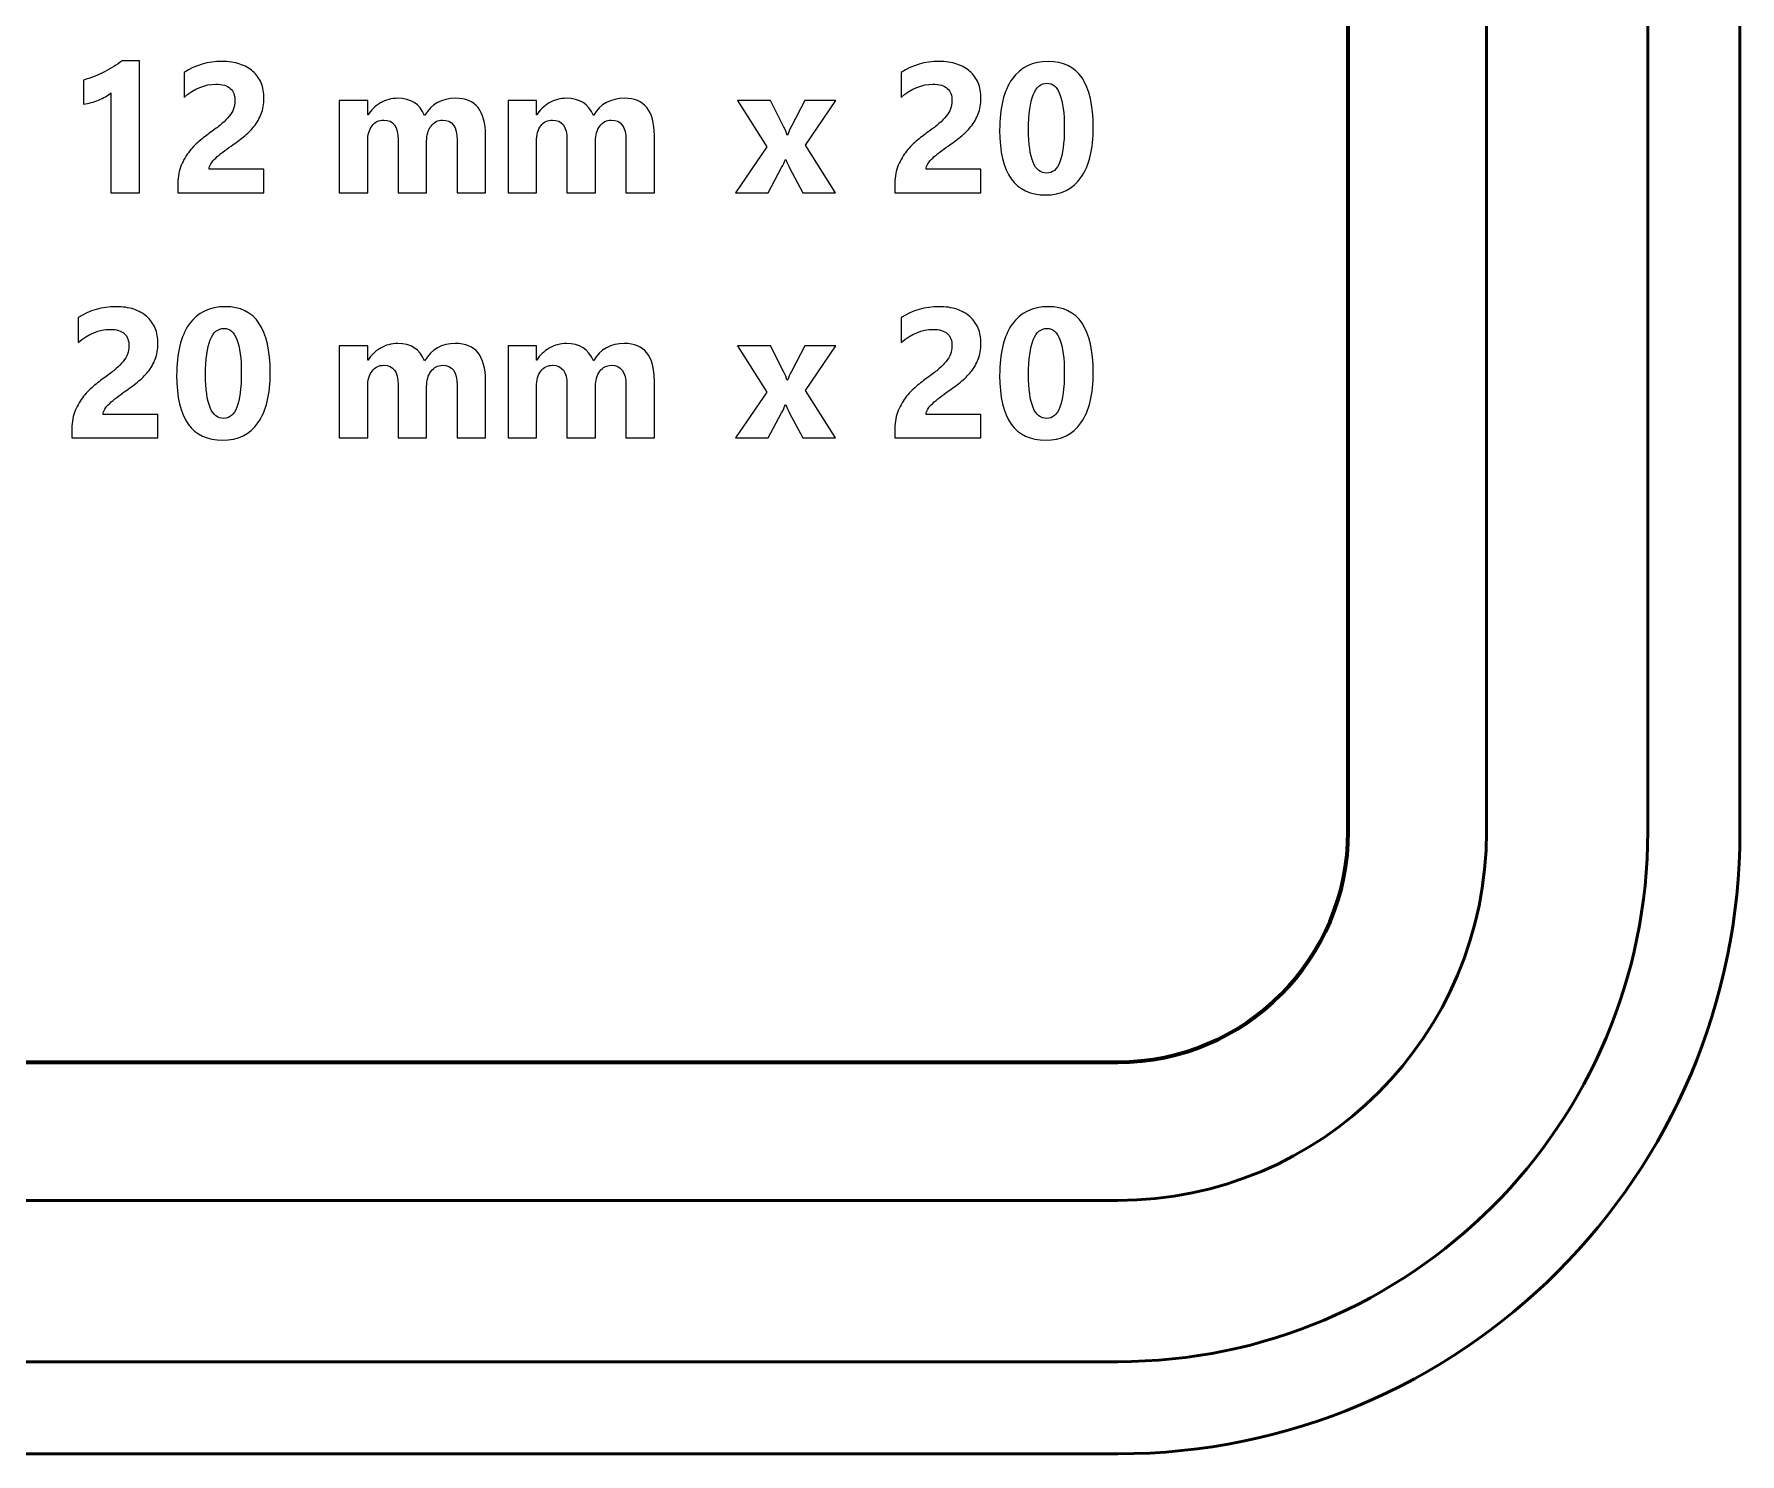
# Model space of a CAD drawing. Header units: centimetres. Extents: x -201 to 63, y -83 to 73.
# Drawn here: x -72.003 to -68.3, y -53.65 to -50.57 of the extents above; entities that cross this region are included whole.
import ezdxf

# ---------------------------------------------------------------- set-up
doc = ezdxf.new("R2010")
doc.units = ezdxf.units.CM
doc.header["$MEASUREMENT"] = 0
doc.layers.add('Layer 1', color=7, linetype='Continuous')

msp = doc.modelspace()

# ---------------------------------------------------------------- linework, layer by layer
at = {"layer": 'Layer 1', "color": 4, "lineweight": 53}
for points in [[(-81.7, -52.3), (-81.7, -52.3), (-81.7, -37.7), (-81.7, -37.7), (-81.7, -37.7), (-81.7, -36.95441), (-81.09559, -36.35), (-80.35, -36.35), (-80.35, -36.35), (-80.35, -36.35), (-69.65, -36.35), (-69.65, -36.35), (-69.65, -36.35), (-68.90441, -36.35), (-68.3, -36.95441), (-68.3, -37.7), (-68.3, -37.7), (-68.3, -37.7), (-68.3, -52.3), (-68.3, -52.3), (-68.3, -52.3), (-68.3, -53.04559), (-68.90441, -53.65), (-69.65, -53.65), (-69.65, -53.65), (-69.65, -53.65), (-80.35, -53.65), (-80.35, -53.65), (-80.35, -53.65), (-81.09559, -53.65), (-81.7, -53.04559), (-81.7, -52.3)], [(-81.5, -52.3), (-81.5, -52.3), (-81.5, -37.7), (-81.5, -37.7), (-81.5, -37.7), (-81.5, -37.06487), (-80.98513, -36.55), (-80.35, -36.55), (-80.35, -36.55), (-80.35, -36.55), (-69.65, -36.55), (-69.65, -36.55), (-69.65, -36.55), (-69.01487, -36.55), (-68.5, -37.06487), (-68.5, -37.7), (-68.5, -37.7), (-68.5, -37.7), (-68.5, -52.3), (-68.5, -52.3), (-68.5, -52.3), (-68.5, -52.93513), (-69.01487, -53.45), (-69.65, -53.45), (-69.65, -53.45), (-69.65, -53.45), (-80.35, -53.45), (-80.35, -53.45), (-80.35, -53.45), (-80.98513, -53.45), (-81.5, -52.93513), (-81.5, -52.3)]]:
    msp.add_open_spline(points, degree=3, knots=[0, 0, 0, 0, 0.1111111, 0.1111111, 0.1111111, 0.1111111, 0.2222222, 0.2222222, 0.2222222, 0.2222222, 0.3333333, 0.3333333, 0.3333333, 0.3333333, 0.4444444, 0.4444444, 0.4444444, 0.4444444, 0.5555556, 0.5555556, 0.5555556, 0.5555556, 0.6666667, 0.6666667, 0.6666667, 0.6666667, 0.7777778, 0.7777778, 0.7777778, 0.7777778, 1, 1, 1, 1], dxfattribs=at)
at = {"layer": 'Layer 1', "color": 253, "lineweight": 53}
msp.add_open_spline([(-81.15, -52.3), (-81.15, -52.3), (-81.15, -37.7), (-81.15, -37.7), (-81.15, -37.7), (-81.15, -37.25817), (-80.79183, -36.9), (-80.35, -36.9), (-80.35, -36.9), (-80.35, -36.9), (-69.65, -36.9), (-69.65, -36.9), (-69.65, -36.9), (-69.20817, -36.9), (-68.85, -37.25817), (-68.85, -37.7), (-68.85, -37.7), (-68.85, -37.7), (-68.85, -52.3), (-68.85, -52.3), (-68.85, -52.3), (-68.85, -52.74183), (-69.20817, -53.1), (-69.65, -53.1), (-69.65, -53.1), (-69.65, -53.1), (-80.35, -53.1), (-80.35, -53.1), (-80.35, -53.1), (-80.79183, -53.1), (-81.15, -52.74183), (-81.15, -52.3)], degree=3, knots=[0, 0, 0, 0, 0.1111111, 0.1111111, 0.1111111, 0.1111111, 0.2222222, 0.2222222, 0.2222222, 0.2222222, 0.3333333, 0.3333333, 0.3333333, 0.3333333, 0.4444444, 0.4444444, 0.4444444, 0.4444444, 0.5555556, 0.5555556, 0.5555556, 0.5555556, 0.6666667, 0.6666667, 0.6666667, 0.6666667, 0.7777778, 0.7777778, 0.7777778, 0.7777778, 1, 1, 1, 1], dxfattribs=at)
at = {"layer": 'Layer 1', "lineweight": 100}
for points in [[(-80.85, -52.3), (-80.85, -52.3), (-80.85, -37.7), (-80.85, -37.7), (-80.85, -37.7), (-80.85, -37.42386), (-80.62614, -37.2), (-80.35, -37.2), (-80.35, -37.2), (-80.35, -37.2), (-69.65, -37.2), (-69.65, -37.2), (-69.65, -37.2), (-69.37386, -37.2), (-69.15, -37.42386), (-69.15, -37.7), (-69.15, -37.7), (-69.15, -37.7), (-69.15, -52.3), (-69.15, -52.3), (-69.15, -52.3), (-69.15, -52.57614), (-69.37386, -52.8), (-69.65, -52.8), (-69.65, -52.8), (-69.65, -52.8), (-80.35, -52.8), (-80.35, -52.8), (-80.35, -52.8), (-80.62614, -52.8), (-80.85, -52.57614), (-80.85, -52.3)], [(-74.9, -52.8), (-74.9, -52.8), (-74.9, -49.85), (-74.9, -49.85), (-74.9, -49.85), (-74.9, -49.57386), (-74.67614, -49.35), (-74.4, -49.35), (-74.4, -49.35), (-74.4, -49.35), (-69.15, -49.35), (-69.15, -49.35), (-69.15, -49.35), (-69.15, -49.35), (-69.15, -49.85), (-69.15, -49.85), (-69.15, -49.85), (-69.15, -49.85), (-69.15, -52.3), (-69.15, -52.3), (-69.15, -52.3), (-69.15, -52.57614), (-69.37386, -52.8), (-69.65, -52.8), (-69.65, -52.8), (-69.65, -52.8), (-74.4, -52.8), (-74.4, -52.8), (-74.4, -52.8), (-74.4, -52.8), (-74.9, -52.8), (-74.9, -52.8)]]:
    msp.add_open_spline(points, degree=3, knots=[0, 0, 0, 0, 0.1111111, 0.1111111, 0.1111111, 0.1111111, 0.2222222, 0.2222222, 0.2222222, 0.2222222, 0.3333333, 0.3333333, 0.3333333, 0.3333333, 0.4444444, 0.4444444, 0.4444444, 0.4444444, 0.5555556, 0.5555556, 0.5555556, 0.5555556, 0.6666667, 0.6666667, 0.6666667, 0.6666667, 0.7777778, 0.7777778, 0.7777778, 0.7777778, 1, 1, 1, 1], dxfattribs=at)
at = {"layer": 'Layer 1'}
for points, knots in [([(-71.77414, -50.62741), (-71.77414, -50.62741), (-71.77414, -50.91374), (-71.77414, -50.91374), (-71.77414, -50.91374), (-71.77414, -50.91374), (-71.83567, -50.91374), (-71.83567, -50.91374), (-71.83567, -50.91374), (-71.83567, -50.91374), (-71.83567, -50.69694), (-71.83567, -50.69694), (-71.83567, -50.69694), (-71.83907, -50.69994), (-71.84307, -50.70274), (-71.84774, -50.70541), (-71.84774, -50.70541), (-71.85234, -50.70807), (-71.85727, -50.71054), (-71.86247, -50.71267), (-71.86247, -50.71267), (-71.86767, -50.71481), (-71.87307, -50.71661), (-71.87867, -50.71814), (-71.87867, -50.71814), (-71.88427, -50.71961), (-71.8898, -50.72067), (-71.89527, -50.72134), (-71.89527, -50.72134), (-71.89527, -50.72134), (-71.89527, -50.66941), (-71.89527, -50.66941), (-71.89527, -50.66941), (-71.87927, -50.66474), (-71.86414, -50.65874), (-71.84994, -50.65141), (-71.84994, -50.65141), (-71.83574, -50.64414), (-71.82294, -50.63614), (-71.81147, -50.62741), (-71.81147, -50.62741), (-71.81147, -50.62741), (-71.77414, -50.62741), (-71.77414, -50.62741)], [0, 0, 0, 0, 0.0833333, 0.0833333, 0.0833333, 0.0833333, 0.1666667, 0.1666667, 0.1666667, 0.1666667, 0.25, 0.25, 0.25, 0.25, 0.3333333, 0.3333333, 0.3333333, 0.3333333, 0.4166667, 0.4166667, 0.4166667, 0.4166667, 0.5, 0.5, 0.5, 0.5, 0.5833333, 0.5833333, 0.5833333, 0.5833333, 0.6666667, 0.6666667, 0.6666667, 0.6666667, 0.75, 0.75, 0.75, 0.75, 0.8333333, 0.8333333, 0.8333333, 0.8333333, 1, 1, 1, 1]), ([(-71.6228, -50.86254), (-71.6228, -50.86254), (-71.50407, -50.86254), (-71.50407, -50.86254), (-71.50407, -50.86254), (-71.50407, -50.86254), (-71.50407, -50.91374), (-71.50407, -50.91374), (-71.50407, -50.91374), (-71.50407, -50.91374), (-71.6904, -50.91374), (-71.6904, -50.91374), (-71.6904, -50.91374), (-71.6904, -50.91374), (-71.6904, -50.89267), (-71.6904, -50.89267), (-71.6904, -50.89267), (-71.6904, -50.87834), (-71.688, -50.86547), (-71.68313, -50.85407), (-71.68313, -50.85407), (-71.67833, -50.84267), (-71.67227, -50.83247), (-71.665, -50.82341), (-71.665, -50.82341), (-71.65773, -50.81434), (-71.64973, -50.80634), (-71.64107, -50.79941), (-71.64107, -50.79941), (-71.6324, -50.79241), (-71.6242, -50.78614), (-71.61633, -50.78054), (-71.61633, -50.78054), (-71.60813, -50.77467), (-71.601, -50.76907), (-71.5948, -50.76374), (-71.5948, -50.76374), (-71.5886, -50.75841), (-71.5834, -50.75307), (-71.57913, -50.74781), (-71.57913, -50.74781), (-71.57493, -50.74254), (-71.5718, -50.73721), (-71.56967, -50.73181), (-71.56967, -50.73181), (-71.5676, -50.72641), (-71.56653, -50.72067), (-71.56653, -50.71454), (-71.56653, -50.71454), (-71.56653, -50.70254), (-71.56993, -50.69347), (-71.57673, -50.68734), (-71.57673, -50.68734), (-71.58347, -50.68127), (-71.59387, -50.67821), (-71.6078, -50.67821), (-71.6078, -50.67821), (-71.63187, -50.67821), (-71.65493, -50.68774), (-71.67693, -50.70687), (-71.67693, -50.70687), (-71.67693, -50.70687), (-71.67693, -50.65261), (-71.67693, -50.65261), (-71.67693, -50.65261), (-71.65253, -50.63687), (-71.62507, -50.62894), (-71.59447, -50.62894), (-71.59447, -50.62894), (-71.58027, -50.62894), (-71.5676, -50.63081), (-71.55633, -50.63454), (-71.55633, -50.63454), (-71.54507, -50.63827), (-71.53553, -50.64354), (-71.52767, -50.65047), (-71.52767, -50.65047), (-71.51987, -50.65734), (-71.51393, -50.66574), (-71.5098, -50.67554), (-71.5098, -50.67554), (-71.50573, -50.68541), (-71.50367, -50.69634), (-71.50367, -50.70847), (-71.50367, -50.70847), (-71.50367, -50.72134), (-71.50567, -50.73281), (-71.5096, -50.74281), (-71.5096, -50.74281), (-71.5136, -50.75287), (-71.51887, -50.76201), (-71.52547, -50.77021), (-71.52547, -50.77021), (-71.532, -50.77841), (-71.5396, -50.78594), (-71.5482, -50.79274), (-71.5482, -50.79274), (-71.5568, -50.79961), (-71.56573, -50.80621), (-71.57493, -50.81254), (-71.57493, -50.81254), (-71.5812, -50.81701), (-71.5872, -50.82141), (-71.593, -50.82574), (-71.593, -50.82574), (-71.5988, -50.83014), (-71.60393, -50.83441), (-71.60833, -50.83867), (-71.60833, -50.83867), (-71.6128, -50.84287), (-71.61633, -50.84701), (-71.61893, -50.85107), (-71.61893, -50.85107), (-71.62153, -50.85507), (-71.6228, -50.85894), (-71.6228, -50.86254)], [0, 0, 0, 0, 0.0333333, 0.0333333, 0.0333333, 0.0333333, 0.0666667, 0.0666667, 0.0666667, 0.0666667, 0.1, 0.1, 0.1, 0.1, 0.1333333, 0.1333333, 0.1333333, 0.1333333, 0.1666667, 0.1666667, 0.1666667, 0.1666667, 0.2, 0.2, 0.2, 0.2, 0.2333333, 0.2333333, 0.2333333, 0.2333333, 0.2666667, 0.2666667, 0.2666667, 0.2666667, 0.3, 0.3, 0.3, 0.3, 0.3333333, 0.3333333, 0.3333333, 0.3333333, 0.3666667, 0.3666667, 0.3666667, 0.3666667, 0.4, 0.4, 0.4, 0.4, 0.4333333, 0.4333333, 0.4333333, 0.4333333, 0.4666667, 0.4666667, 0.4666667, 0.4666667, 0.5, 0.5, 0.5, 0.5, 0.5333333, 0.5333333, 0.5333333, 0.5333333, 0.5666667, 0.5666667, 0.5666667, 0.5666667, 0.6, 0.6, 0.6, 0.6, 0.6333333, 0.6333333, 0.6333333, 0.6333333, 0.6666667, 0.6666667, 0.6666667, 0.6666667, 0.7, 0.7, 0.7, 0.7, 0.7333333, 0.7333333, 0.7333333, 0.7333333, 0.7666667, 0.7666667, 0.7666667, 0.7666667, 0.8, 0.8, 0.8, 0.8, 0.8333333, 0.8333333, 0.8333333, 0.8333333, 0.8666667, 0.8666667, 0.8666667, 0.8666667, 0.9, 0.9, 0.9, 0.9, 0.9333333, 0.9333333, 0.9333333, 0.9333333, 1, 1, 1, 1]), ([(-70.06646, -50.86254), (-70.06646, -50.86254), (-69.94773, -50.86254), (-69.94773, -50.86254), (-69.94773, -50.86254), (-69.94773, -50.86254), (-69.94773, -50.91374), (-69.94773, -50.91374), (-69.94773, -50.91374), (-69.94773, -50.91374), (-70.13406, -50.91374), (-70.13406, -50.91374), (-70.13406, -50.91374), (-70.13406, -50.91374), (-70.13406, -50.89267), (-70.13406, -50.89267), (-70.13406, -50.89267), (-70.13406, -50.87834), (-70.13166, -50.86547), (-70.12679, -50.85407), (-70.12679, -50.85407), (-70.12199, -50.84267), (-70.11593, -50.83247), (-70.10866, -50.82341), (-70.10866, -50.82341), (-70.10139, -50.81434), (-70.09339, -50.80634), (-70.08473, -50.79941), (-70.08473, -50.79941), (-70.07606, -50.79241), (-70.06786, -50.78614), (-70.05999, -50.78054), (-70.05999, -50.78054), (-70.05179, -50.77467), (-70.04466, -50.76907), (-70.03846, -50.76374), (-70.03846, -50.76374), (-70.03226, -50.75841), (-70.02706, -50.75307), (-70.02279, -50.74781), (-70.02279, -50.74781), (-70.01859, -50.74254), (-70.01546, -50.73721), (-70.01333, -50.73181), (-70.01333, -50.73181), (-70.01126, -50.72641), (-70.01019, -50.72067), (-70.01019, -50.71454), (-70.01019, -50.71454), (-70.01019, -50.70254), (-70.01359, -50.69347), (-70.02039, -50.68734), (-70.02039, -50.68734), (-70.02713, -50.68127), (-70.03753, -50.67821), (-70.05146, -50.67821), (-70.05146, -50.67821), (-70.07553, -50.67821), (-70.09859, -50.68774), (-70.12059, -50.70687), (-70.12059, -50.70687), (-70.12059, -50.70687), (-70.12059, -50.65261), (-70.12059, -50.65261), (-70.12059, -50.65261), (-70.09619, -50.63687), (-70.06873, -50.62894), (-70.03813, -50.62894), (-70.03813, -50.62894), (-70.02393, -50.62894), (-70.01126, -50.63081), (-69.99999, -50.63454), (-69.99999, -50.63454), (-69.98873, -50.63827), (-69.97919, -50.64354), (-69.97133, -50.65047), (-69.97133, -50.65047), (-69.96353, -50.65734), (-69.95759, -50.66574), (-69.95346, -50.67554), (-69.95346, -50.67554), (-69.94939, -50.68541), (-69.94733, -50.69634), (-69.94733, -50.70847), (-69.94733, -50.70847), (-69.94733, -50.72134), (-69.94933, -50.73281), (-69.95326, -50.74281), (-69.95326, -50.74281), (-69.95726, -50.75287), (-69.96253, -50.76201), (-69.96913, -50.77021), (-69.96913, -50.77021), (-69.97566, -50.77841), (-69.98326, -50.78594), (-69.99186, -50.79274), (-69.99186, -50.79274), (-70.00046, -50.79961), (-70.00939, -50.80621), (-70.01859, -50.81254), (-70.01859, -50.81254), (-70.02486, -50.81701), (-70.03086, -50.82141), (-70.03666, -50.82574), (-70.03666, -50.82574), (-70.04246, -50.83014), (-70.04759, -50.83441), (-70.05199, -50.83867), (-70.05199, -50.83867), (-70.05646, -50.84287), (-70.05999, -50.84701), (-70.06259, -50.85107), (-70.06259, -50.85107), (-70.06519, -50.85507), (-70.06646, -50.85894), (-70.06646, -50.86254)], [0, 0, 0, 0, 0.0333333, 0.0333333, 0.0333333, 0.0333333, 0.0666667, 0.0666667, 0.0666667, 0.0666667, 0.1, 0.1, 0.1, 0.1, 0.1333333, 0.1333333, 0.1333333, 0.1333333, 0.1666667, 0.1666667, 0.1666667, 0.1666667, 0.2, 0.2, 0.2, 0.2, 0.2333333, 0.2333333, 0.2333333, 0.2333333, 0.2666667, 0.2666667, 0.2666667, 0.2666667, 0.3, 0.3, 0.3, 0.3, 0.3333333, 0.3333333, 0.3333333, 0.3333333, 0.3666667, 0.3666667, 0.3666667, 0.3666667, 0.4, 0.4, 0.4, 0.4, 0.4333333, 0.4333333, 0.4333333, 0.4333333, 0.4666667, 0.4666667, 0.4666667, 0.4666667, 0.5, 0.5, 0.5, 0.5, 0.5333333, 0.5333333, 0.5333333, 0.5333333, 0.5666667, 0.5666667, 0.5666667, 0.5666667, 0.6, 0.6, 0.6, 0.6, 0.6333333, 0.6333333, 0.6333333, 0.6333333, 0.6666667, 0.6666667, 0.6666667, 0.6666667, 0.7, 0.7, 0.7, 0.7, 0.7333333, 0.7333333, 0.7333333, 0.7333333, 0.7666667, 0.7666667, 0.7666667, 0.7666667, 0.8, 0.8, 0.8, 0.8, 0.8333333, 0.8333333, 0.8333333, 0.8333333, 0.8666667, 0.8666667, 0.8666667, 0.8666667, 0.9, 0.9, 0.9, 0.9, 0.9333333, 0.9333333, 0.9333333, 0.9333333, 1, 1, 1, 1]), ([(-69.80672, -50.91861), (-69.87339, -50.91861), (-69.90672, -50.87181), (-69.90672, -50.77821), (-69.90672, -50.77821), (-69.90672, -50.72961), (-69.89772, -50.69261), (-69.87966, -50.66714), (-69.87966, -50.66714), (-69.86166, -50.64167), (-69.83546, -50.62894), (-69.80126, -50.62894), (-69.80126, -50.62894), (-69.73612, -50.62894), (-69.70359, -50.67654), (-69.70359, -50.77174), (-69.70359, -50.77174), (-69.70359, -50.81914), (-69.71246, -50.85547), (-69.73026, -50.88074), (-69.73026, -50.88074), (-69.74799, -50.90601), (-69.77352, -50.91861), (-69.80672, -50.91861)], [0, 0, 0, 0, 0.1428571, 0.1428571, 0.1428571, 0.1428571, 0.2857143, 0.2857143, 0.2857143, 0.2857143, 0.4285714, 0.4285714, 0.4285714, 0.4285714, 0.5714286, 0.5714286, 0.5714286, 0.5714286, 0.7142857, 0.7142857, 0.7142857, 0.7142857, 1, 1, 1, 1]), ([(-69.80399, -50.67607), (-69.83066, -50.67607), (-69.84399, -50.70954), (-69.84399, -50.77661), (-69.84399, -50.77661), (-69.84399, -50.83981), (-69.83092, -50.87134), (-69.80479, -50.87134), (-69.80479, -50.87134), (-69.77926, -50.87134), (-69.76646, -50.83881), (-69.76646, -50.77367), (-69.76646, -50.77367), (-69.76646, -50.70861), (-69.77899, -50.67607), (-69.80399, -50.67607)], [0, 0, 0, 0, 0.2, 0.2, 0.2, 0.2, 0.4, 0.4, 0.4, 0.4, 0.6, 0.6, 0.6, 0.6, 1, 1, 1, 1]), ([(-71.02267, -50.91374), (-71.02267, -50.91374), (-71.0842, -50.91374), (-71.0842, -50.91374), (-71.0842, -50.91374), (-71.0842, -50.91374), (-71.0842, -50.79967), (-71.0842, -50.79967), (-71.0842, -50.79967), (-71.0842, -50.77061), (-71.09487, -50.75614), (-71.1162, -50.75614), (-71.1162, -50.75614), (-71.12633, -50.75614), (-71.1346, -50.76047), (-71.141, -50.76921), (-71.141, -50.76921), (-71.1474, -50.77794), (-71.1506, -50.78881), (-71.1506, -50.80181), (-71.1506, -50.80181), (-71.1506, -50.80181), (-71.1506, -50.91374), (-71.1506, -50.91374), (-71.1506, -50.91374), (-71.1506, -50.91374), (-71.21227, -50.91374), (-71.21227, -50.91374), (-71.21227, -50.91374), (-71.21227, -50.91374), (-71.21227, -50.79847), (-71.21227, -50.79847), (-71.21227, -50.79847), (-71.21227, -50.77027), (-71.2228, -50.75614), (-71.24373, -50.75614), (-71.24373, -50.75614), (-71.25427, -50.75614), (-71.26273, -50.76027), (-71.269, -50.76861), (-71.269, -50.76861), (-71.27533, -50.77694), (-71.27853, -50.78827), (-71.27853, -50.80261), (-71.27853, -50.80261), (-71.27853, -50.80261), (-71.27853, -50.91374), (-71.27853, -50.91374), (-71.27853, -50.91374), (-71.27853, -50.91374), (-71.3402, -50.91374), (-71.3402, -50.91374), (-71.3402, -50.91374), (-71.3402, -50.91374), (-71.3402, -50.71374), (-71.3402, -50.71374), (-71.3402, -50.71374), (-71.3402, -50.71374), (-71.27853, -50.71374), (-71.27853, -50.71374), (-71.27853, -50.71374), (-71.27853, -50.71374), (-71.27853, -50.74501), (-71.27853, -50.74501), (-71.27853, -50.74501), (-71.27853, -50.74501), (-71.27773, -50.74501), (-71.27773, -50.74501), (-71.27773, -50.74501), (-71.27133, -50.73434), (-71.2624, -50.72561), (-71.25087, -50.71894), (-71.25087, -50.71894), (-71.23933, -50.71221), (-71.22673, -50.70887), (-71.21307, -50.70887), (-71.21307, -50.70887), (-71.1848, -50.70887), (-71.16547, -50.72127), (-71.15507, -50.74614), (-71.15507, -50.74614), (-71.1398, -50.72127), (-71.11747, -50.70887), (-71.08787, -50.70887), (-71.08787, -50.70887), (-71.0444, -50.70887), (-71.02267, -50.73567), (-71.02267, -50.78934), (-71.02267, -50.78934), (-71.02267, -50.78934), (-71.02267, -50.91374), (-71.02267, -50.91374)], [0, 0, 0, 0, 0.0416667, 0.0416667, 0.0416667, 0.0416667, 0.0833333, 0.0833333, 0.0833333, 0.0833333, 0.125, 0.125, 0.125, 0.125, 0.1666667, 0.1666667, 0.1666667, 0.1666667, 0.2083333, 0.2083333, 0.2083333, 0.2083333, 0.25, 0.25, 0.25, 0.25, 0.2916667, 0.2916667, 0.2916667, 0.2916667, 0.3333333, 0.3333333, 0.3333333, 0.3333333, 0.375, 0.375, 0.375, 0.375, 0.4166667, 0.4166667, 0.4166667, 0.4166667, 0.4583333, 0.4583333, 0.4583333, 0.4583333, 0.5, 0.5, 0.5, 0.5, 0.5416667, 0.5416667, 0.5416667, 0.5416667, 0.5833333, 0.5833333, 0.5833333, 0.5833333, 0.625, 0.625, 0.625, 0.625, 0.6666667, 0.6666667, 0.6666667, 0.6666667, 0.7083333, 0.7083333, 0.7083333, 0.7083333, 0.75, 0.75, 0.75, 0.75, 0.7916667, 0.7916667, 0.7916667, 0.7916667, 0.8333333, 0.8333333, 0.8333333, 0.8333333, 0.875, 0.875, 0.875, 0.875, 0.9166667, 0.9166667, 0.9166667, 0.9166667, 1, 1, 1, 1]), ([(-70.65627, -50.91374), (-70.65627, -50.91374), (-70.7178, -50.91374), (-70.7178, -50.91374), (-70.7178, -50.91374), (-70.7178, -50.91374), (-70.7178, -50.79967), (-70.7178, -50.79967), (-70.7178, -50.79967), (-70.7178, -50.77061), (-70.72847, -50.75614), (-70.7498, -50.75614), (-70.7498, -50.75614), (-70.75993, -50.75614), (-70.7682, -50.76047), (-70.7746, -50.76921), (-70.7746, -50.76921), (-70.781, -50.77794), (-70.7842, -50.78881), (-70.7842, -50.80181), (-70.7842, -50.80181), (-70.7842, -50.80181), (-70.7842, -50.91374), (-70.7842, -50.91374), (-70.7842, -50.91374), (-70.7842, -50.91374), (-70.84587, -50.91374), (-70.84587, -50.91374), (-70.84587, -50.91374), (-70.84587, -50.91374), (-70.84587, -50.79847), (-70.84587, -50.79847), (-70.84587, -50.79847), (-70.84587, -50.77027), (-70.8564, -50.75614), (-70.87733, -50.75614), (-70.87733, -50.75614), (-70.88787, -50.75614), (-70.89633, -50.76027), (-70.9026, -50.76861), (-70.9026, -50.76861), (-70.90893, -50.77694), (-70.91213, -50.78827), (-70.91213, -50.80261), (-70.91213, -50.80261), (-70.91213, -50.80261), (-70.91213, -50.91374), (-70.91213, -50.91374), (-70.91213, -50.91374), (-70.91213, -50.91374), (-70.9738, -50.91374), (-70.9738, -50.91374), (-70.9738, -50.91374), (-70.9738, -50.91374), (-70.9738, -50.71374), (-70.9738, -50.71374), (-70.9738, -50.71374), (-70.9738, -50.71374), (-70.91213, -50.71374), (-70.91213, -50.71374), (-70.91213, -50.71374), (-70.91213, -50.71374), (-70.91213, -50.74501), (-70.91213, -50.74501), (-70.91213, -50.74501), (-70.91213, -50.74501), (-70.91133, -50.74501), (-70.91133, -50.74501), (-70.91133, -50.74501), (-70.90493, -50.73434), (-70.896, -50.72561), (-70.88447, -50.71894), (-70.88447, -50.71894), (-70.87293, -50.71221), (-70.86033, -50.70887), (-70.84667, -50.70887), (-70.84667, -50.70887), (-70.8184, -50.70887), (-70.79907, -50.72127), (-70.78867, -50.74614), (-70.78867, -50.74614), (-70.7734, -50.72127), (-70.75107, -50.70887), (-70.72147, -50.70887), (-70.72147, -50.70887), (-70.678, -50.70887), (-70.65627, -50.73567), (-70.65627, -50.78934), (-70.65627, -50.78934), (-70.65627, -50.78934), (-70.65627, -50.91374), (-70.65627, -50.91374)], [0, 0, 0, 0, 0.0416667, 0.0416667, 0.0416667, 0.0416667, 0.0833333, 0.0833333, 0.0833333, 0.0833333, 0.125, 0.125, 0.125, 0.125, 0.1666667, 0.1666667, 0.1666667, 0.1666667, 0.2083333, 0.2083333, 0.2083333, 0.2083333, 0.25, 0.25, 0.25, 0.25, 0.2916667, 0.2916667, 0.2916667, 0.2916667, 0.3333333, 0.3333333, 0.3333333, 0.3333333, 0.375, 0.375, 0.375, 0.375, 0.4166667, 0.4166667, 0.4166667, 0.4166667, 0.4583333, 0.4583333, 0.4583333, 0.4583333, 0.5, 0.5, 0.5, 0.5, 0.5416667, 0.5416667, 0.5416667, 0.5416667, 0.5833333, 0.5833333, 0.5833333, 0.5833333, 0.625, 0.625, 0.625, 0.625, 0.6666667, 0.6666667, 0.6666667, 0.6666667, 0.7083333, 0.7083333, 0.7083333, 0.7083333, 0.75, 0.75, 0.75, 0.75, 0.7916667, 0.7916667, 0.7916667, 0.7916667, 0.8333333, 0.8333333, 0.8333333, 0.8333333, 0.875, 0.875, 0.875, 0.875, 0.9166667, 0.9166667, 0.9166667, 0.9166667, 1, 1, 1, 1]), ([(-70.26233, -50.71374), (-70.26233, -50.71374), (-70.32833, -50.81061), (-70.32833, -50.81061), (-70.32833, -50.81061), (-70.32833, -50.81061), (-70.26273, -50.91374), (-70.26273, -50.91374), (-70.26273, -50.91374), (-70.26273, -50.91374), (-70.33379, -50.91374), (-70.33379, -50.91374), (-70.33379, -50.91374), (-70.33379, -50.91374), (-70.36273, -50.85981), (-70.36273, -50.85981), (-70.36273, -50.85981), (-70.36506, -50.85554), (-70.36786, -50.84947), (-70.37113, -50.84167), (-70.37113, -50.84167), (-70.37113, -50.84167), (-70.37186, -50.84167), (-70.37186, -50.84167), (-70.37186, -50.84167), (-70.37386, -50.84714), (-70.37653, -50.85301), (-70.37993, -50.85927), (-70.37993, -50.85927), (-70.37993, -50.85927), (-70.40899, -50.91374), (-70.40899, -50.91374), (-70.40899, -50.91374), (-70.40899, -50.91374), (-70.47993, -50.91374), (-70.47993, -50.91374), (-70.47993, -50.91374), (-70.47993, -50.91374), (-70.41233, -50.81414), (-70.41233, -50.81414), (-70.41233, -50.81414), (-70.41233, -50.81414), (-70.47579, -50.71374), (-70.47579, -50.71374), (-70.47579, -50.71374), (-70.47579, -50.71374), (-70.40433, -50.71374), (-70.40433, -50.71374), (-70.40433, -50.71374), (-70.40433, -50.71374), (-70.37579, -50.76981), (-70.37579, -50.76981), (-70.37579, -50.76981), (-70.37199, -50.77721), (-70.36933, -50.78347), (-70.36779, -50.78854), (-70.36779, -50.78854), (-70.36779, -50.78854), (-70.36699, -50.78854), (-70.36699, -50.78854), (-70.36699, -50.78854), (-70.36493, -50.78241), (-70.36213, -50.77607), (-70.35859, -50.76941), (-70.35859, -50.76941), (-70.35859, -50.76941), (-70.32953, -50.71374), (-70.32953, -50.71374), (-70.32953, -50.71374), (-70.32953, -50.71374), (-70.26233, -50.71374), (-70.26233, -50.71374)], [0, 0, 0, 0, 0.0526316, 0.0526316, 0.0526316, 0.0526316, 0.1052632, 0.1052632, 0.1052632, 0.1052632, 0.1578947, 0.1578947, 0.1578947, 0.1578947, 0.2105263, 0.2105263, 0.2105263, 0.2105263, 0.2631579, 0.2631579, 0.2631579, 0.2631579, 0.3157895, 0.3157895, 0.3157895, 0.3157895, 0.3684211, 0.3684211, 0.3684211, 0.3684211, 0.4210526, 0.4210526, 0.4210526, 0.4210526, 0.4736842, 0.4736842, 0.4736842, 0.4736842, 0.5263158, 0.5263158, 0.5263158, 0.5263158, 0.5789474, 0.5789474, 0.5789474, 0.5789474, 0.6315789, 0.6315789, 0.6315789, 0.6315789, 0.6842105, 0.6842105, 0.6842105, 0.6842105, 0.7368421, 0.7368421, 0.7368421, 0.7368421, 0.7894737, 0.7894737, 0.7894737, 0.7894737, 0.8421053, 0.8421053, 0.8421053, 0.8421053, 0.8947368, 0.8947368, 0.8947368, 0.8947368, 1, 1, 1, 1]), ([(-71.85287, -51.39461), (-71.85287, -51.39461), (-71.73414, -51.39461), (-71.73414, -51.39461), (-71.73414, -51.39461), (-71.73414, -51.39461), (-71.73414, -51.44581), (-71.73414, -51.44581), (-71.73414, -51.44581), (-71.73414, -51.44581), (-71.92047, -51.44581), (-71.92047, -51.44581), (-71.92047, -51.44581), (-71.92047, -51.44581), (-71.92047, -51.42474), (-71.92047, -51.42474), (-71.92047, -51.42474), (-71.92047, -51.41041), (-71.91807, -51.39754), (-71.9132, -51.38614), (-71.9132, -51.38614), (-71.9084, -51.37474), (-71.90234, -51.36454), (-71.89507, -51.35548), (-71.89507, -51.35548), (-71.8878, -51.34641), (-71.8798, -51.33841), (-71.87114, -51.33148), (-71.87114, -51.33148), (-71.86247, -51.32448), (-71.85427, -51.31821), (-71.8464, -51.31261), (-71.8464, -51.31261), (-71.8382, -51.30674), (-71.83107, -51.30114), (-71.82487, -51.29581), (-71.82487, -51.29581), (-71.81867, -51.29048), (-71.81347, -51.28514), (-71.8092, -51.27988), (-71.8092, -51.27988), (-71.805, -51.27461), (-71.80187, -51.26928), (-71.79974, -51.26388), (-71.79974, -51.26388), (-71.79767, -51.25848), (-71.7966, -51.25274), (-71.7966, -51.24661), (-71.7966, -51.24661), (-71.7966, -51.23461), (-71.8, -51.22554), (-71.8068, -51.21941), (-71.8068, -51.21941), (-71.81354, -51.21334), (-71.82394, -51.21028), (-71.83787, -51.21028), (-71.83787, -51.21028), (-71.86194, -51.21028), (-71.885, -51.21981), (-71.907, -51.23894), (-71.907, -51.23894), (-71.907, -51.23894), (-71.907, -51.18468), (-71.907, -51.18468), (-71.907, -51.18468), (-71.8826, -51.16894), (-71.85514, -51.16101), (-71.82454, -51.16101), (-71.82454, -51.16101), (-71.81034, -51.16101), (-71.79767, -51.16288), (-71.7864, -51.16661), (-71.7864, -51.16661), (-71.77514, -51.17034), (-71.7656, -51.17561), (-71.75774, -51.18254), (-71.75774, -51.18254), (-71.74994, -51.18941), (-71.744, -51.19781), (-71.73987, -51.20761), (-71.73987, -51.20761), (-71.7358, -51.21748), (-71.73374, -51.22841), (-71.73374, -51.24054), (-71.73374, -51.24054), (-71.73374, -51.25341), (-71.73574, -51.26488), (-71.73967, -51.27488), (-71.73967, -51.27488), (-71.74367, -51.28494), (-71.74894, -51.29408), (-71.75554, -51.30228), (-71.75554, -51.30228), (-71.76207, -51.31048), (-71.76967, -51.31801), (-71.77827, -51.32481), (-71.77827, -51.32481), (-71.78687, -51.33168), (-71.7958, -51.33828), (-71.805, -51.34461), (-71.805, -51.34461), (-71.81127, -51.34908), (-71.81727, -51.35348), (-71.82307, -51.35781), (-71.82307, -51.35781), (-71.82887, -51.36221), (-71.834, -51.36648), (-71.8384, -51.37074), (-71.8384, -51.37074), (-71.84287, -51.37494), (-71.8464, -51.37908), (-71.849, -51.38314), (-71.849, -51.38314), (-71.8516, -51.38714), (-71.85287, -51.39101), (-71.85287, -51.39461)], [0, 0, 0, 0, 0.0333333, 0.0333333, 0.0333333, 0.0333333, 0.0666667, 0.0666667, 0.0666667, 0.0666667, 0.1, 0.1, 0.1, 0.1, 0.1333333, 0.1333333, 0.1333333, 0.1333333, 0.1666667, 0.1666667, 0.1666667, 0.1666667, 0.2, 0.2, 0.2, 0.2, 0.2333333, 0.2333333, 0.2333333, 0.2333333, 0.2666667, 0.2666667, 0.2666667, 0.2666667, 0.3, 0.3, 0.3, 0.3, 0.3333333, 0.3333333, 0.3333333, 0.3333333, 0.3666667, 0.3666667, 0.3666667, 0.3666667, 0.4, 0.4, 0.4, 0.4, 0.4333333, 0.4333333, 0.4333333, 0.4333333, 0.4666667, 0.4666667, 0.4666667, 0.4666667, 0.5, 0.5, 0.5, 0.5, 0.5333333, 0.5333333, 0.5333333, 0.5333333, 0.5666667, 0.5666667, 0.5666667, 0.5666667, 0.6, 0.6, 0.6, 0.6, 0.6333333, 0.6333333, 0.6333333, 0.6333333, 0.6666667, 0.6666667, 0.6666667, 0.6666667, 0.7, 0.7, 0.7, 0.7, 0.7333333, 0.7333333, 0.7333333, 0.7333333, 0.7666667, 0.7666667, 0.7666667, 0.7666667, 0.8, 0.8, 0.8, 0.8, 0.8333333, 0.8333333, 0.8333333, 0.8333333, 0.8666667, 0.8666667, 0.8666667, 0.8666667, 0.9, 0.9, 0.9, 0.9, 0.9333333, 0.9333333, 0.9333333, 0.9333333, 1, 1, 1, 1]), ([(-71.59313, -51.45068), (-71.6598, -51.45068), (-71.69313, -51.40388), (-71.69313, -51.31028), (-71.69313, -51.31028), (-71.69313, -51.26168), (-71.68413, -51.22468), (-71.66607, -51.19921), (-71.66607, -51.19921), (-71.64807, -51.17374), (-71.62187, -51.16101), (-71.58767, -51.16101), (-71.58767, -51.16101), (-71.52253, -51.16101), (-71.49, -51.20861), (-71.49, -51.30381), (-71.49, -51.30381), (-71.49, -51.35121), (-71.49887, -51.38754), (-71.51667, -51.41281), (-71.51667, -51.41281), (-71.5344, -51.43808), (-71.55993, -51.45068), (-71.59313, -51.45068)], [0, 0, 0, 0, 0.1428571, 0.1428571, 0.1428571, 0.1428571, 0.2857143, 0.2857143, 0.2857143, 0.2857143, 0.4285714, 0.4285714, 0.4285714, 0.4285714, 0.5714286, 0.5714286, 0.5714286, 0.5714286, 0.7142857, 0.7142857, 0.7142857, 0.7142857, 1, 1, 1, 1]), ([(-70.06646, -51.39461), (-70.06646, -51.39461), (-69.94773, -51.39461), (-69.94773, -51.39461), (-69.94773, -51.39461), (-69.94773, -51.39461), (-69.94773, -51.44581), (-69.94773, -51.44581), (-69.94773, -51.44581), (-69.94773, -51.44581), (-70.13406, -51.44581), (-70.13406, -51.44581), (-70.13406, -51.44581), (-70.13406, -51.44581), (-70.13406, -51.42474), (-70.13406, -51.42474), (-70.13406, -51.42474), (-70.13406, -51.41041), (-70.13166, -51.39754), (-70.12679, -51.38614), (-70.12679, -51.38614), (-70.12199, -51.37474), (-70.11593, -51.36454), (-70.10866, -51.35548), (-70.10866, -51.35548), (-70.10139, -51.34641), (-70.09339, -51.33841), (-70.08473, -51.33148), (-70.08473, -51.33148), (-70.07606, -51.32448), (-70.06786, -51.31821), (-70.05999, -51.31261), (-70.05999, -51.31261), (-70.05179, -51.30674), (-70.04466, -51.30114), (-70.03846, -51.29581), (-70.03846, -51.29581), (-70.03226, -51.29048), (-70.02706, -51.28514), (-70.02279, -51.27988), (-70.02279, -51.27988), (-70.01859, -51.27461), (-70.01546, -51.26928), (-70.01333, -51.26388), (-70.01333, -51.26388), (-70.01126, -51.25848), (-70.01019, -51.25274), (-70.01019, -51.24661), (-70.01019, -51.24661), (-70.01019, -51.23461), (-70.01359, -51.22554), (-70.02039, -51.21941), (-70.02039, -51.21941), (-70.02713, -51.21334), (-70.03753, -51.21028), (-70.05146, -51.21028), (-70.05146, -51.21028), (-70.07553, -51.21028), (-70.09859, -51.21981), (-70.12059, -51.23894), (-70.12059, -51.23894), (-70.12059, -51.23894), (-70.12059, -51.18468), (-70.12059, -51.18468), (-70.12059, -51.18468), (-70.09619, -51.16894), (-70.06873, -51.16101), (-70.03813, -51.16101), (-70.03813, -51.16101), (-70.02393, -51.16101), (-70.01126, -51.16288), (-69.99999, -51.16661), (-69.99999, -51.16661), (-69.98873, -51.17034), (-69.97919, -51.17561), (-69.97133, -51.18254), (-69.97133, -51.18254), (-69.96353, -51.18941), (-69.95759, -51.19781), (-69.95346, -51.20761), (-69.95346, -51.20761), (-69.94939, -51.21748), (-69.94733, -51.22841), (-69.94733, -51.24054), (-69.94733, -51.24054), (-69.94733, -51.25341), (-69.94933, -51.26488), (-69.95326, -51.27488), (-69.95326, -51.27488), (-69.95726, -51.28494), (-69.96253, -51.29408), (-69.96913, -51.30228), (-69.96913, -51.30228), (-69.97566, -51.31048), (-69.98326, -51.31801), (-69.99186, -51.32481), (-69.99186, -51.32481), (-70.00046, -51.33168), (-70.00939, -51.33828), (-70.01859, -51.34461), (-70.01859, -51.34461), (-70.02486, -51.34908), (-70.03086, -51.35348), (-70.03666, -51.35781), (-70.03666, -51.35781), (-70.04246, -51.36221), (-70.04759, -51.36648), (-70.05199, -51.37074), (-70.05199, -51.37074), (-70.05646, -51.37494), (-70.05999, -51.37908), (-70.06259, -51.38314), (-70.06259, -51.38314), (-70.06519, -51.38714), (-70.06646, -51.39101), (-70.06646, -51.39461)], [0, 0, 0, 0, 0.0333333, 0.0333333, 0.0333333, 0.0333333, 0.0666667, 0.0666667, 0.0666667, 0.0666667, 0.1, 0.1, 0.1, 0.1, 0.1333333, 0.1333333, 0.1333333, 0.1333333, 0.1666667, 0.1666667, 0.1666667, 0.1666667, 0.2, 0.2, 0.2, 0.2, 0.2333333, 0.2333333, 0.2333333, 0.2333333, 0.2666667, 0.2666667, 0.2666667, 0.2666667, 0.3, 0.3, 0.3, 0.3, 0.3333333, 0.3333333, 0.3333333, 0.3333333, 0.3666667, 0.3666667, 0.3666667, 0.3666667, 0.4, 0.4, 0.4, 0.4, 0.4333333, 0.4333333, 0.4333333, 0.4333333, 0.4666667, 0.4666667, 0.4666667, 0.4666667, 0.5, 0.5, 0.5, 0.5, 0.5333333, 0.5333333, 0.5333333, 0.5333333, 0.5666667, 0.5666667, 0.5666667, 0.5666667, 0.6, 0.6, 0.6, 0.6, 0.6333333, 0.6333333, 0.6333333, 0.6333333, 0.6666667, 0.6666667, 0.6666667, 0.6666667, 0.7, 0.7, 0.7, 0.7, 0.7333333, 0.7333333, 0.7333333, 0.7333333, 0.7666667, 0.7666667, 0.7666667, 0.7666667, 0.8, 0.8, 0.8, 0.8, 0.8333333, 0.8333333, 0.8333333, 0.8333333, 0.8666667, 0.8666667, 0.8666667, 0.8666667, 0.9, 0.9, 0.9, 0.9, 0.9333333, 0.9333333, 0.9333333, 0.9333333, 1, 1, 1, 1]), ([(-69.80672, -51.45068), (-69.87339, -51.45068), (-69.90672, -51.40388), (-69.90672, -51.31028), (-69.90672, -51.31028), (-69.90672, -51.26168), (-69.89772, -51.22468), (-69.87966, -51.19921), (-69.87966, -51.19921), (-69.86166, -51.17374), (-69.83546, -51.16101), (-69.80126, -51.16101), (-69.80126, -51.16101), (-69.73612, -51.16101), (-69.70359, -51.20861), (-69.70359, -51.30381), (-69.70359, -51.30381), (-69.70359, -51.35121), (-69.71246, -51.38754), (-69.73026, -51.41281), (-69.73026, -51.41281), (-69.74799, -51.43808), (-69.77352, -51.45068), (-69.80672, -51.45068)], [0, 0, 0, 0, 0.1428571, 0.1428571, 0.1428571, 0.1428571, 0.2857143, 0.2857143, 0.2857143, 0.2857143, 0.4285714, 0.4285714, 0.4285714, 0.4285714, 0.5714286, 0.5714286, 0.5714286, 0.5714286, 0.7142857, 0.7142857, 0.7142857, 0.7142857, 1, 1, 1, 1]), ([(-71.5904, -51.20814), (-71.61707, -51.20814), (-71.6304, -51.24161), (-71.6304, -51.30868), (-71.6304, -51.30868), (-71.6304, -51.37188), (-71.61733, -51.40341), (-71.5912, -51.40341), (-71.5912, -51.40341), (-71.56567, -51.40341), (-71.55287, -51.37088), (-71.55287, -51.30574), (-71.55287, -51.30574), (-71.55287, -51.24068), (-71.5654, -51.20814), (-71.5904, -51.20814)], [0, 0, 0, 0, 0.2, 0.2, 0.2, 0.2, 0.4, 0.4, 0.4, 0.4, 0.6, 0.6, 0.6, 0.6, 1, 1, 1, 1]), ([(-71.02267, -51.44581), (-71.02267, -51.44581), (-71.0842, -51.44581), (-71.0842, -51.44581), (-71.0842, -51.44581), (-71.0842, -51.44581), (-71.0842, -51.33174), (-71.0842, -51.33174), (-71.0842, -51.33174), (-71.0842, -51.30268), (-71.09487, -51.28821), (-71.1162, -51.28821), (-71.1162, -51.28821), (-71.12633, -51.28821), (-71.1346, -51.29254), (-71.141, -51.30128), (-71.141, -51.30128), (-71.1474, -51.31001), (-71.1506, -51.32088), (-71.1506, -51.33388), (-71.1506, -51.33388), (-71.1506, -51.33388), (-71.1506, -51.44581), (-71.1506, -51.44581), (-71.1506, -51.44581), (-71.1506, -51.44581), (-71.21227, -51.44581), (-71.21227, -51.44581), (-71.21227, -51.44581), (-71.21227, -51.44581), (-71.21227, -51.33054), (-71.21227, -51.33054), (-71.21227, -51.33054), (-71.21227, -51.30234), (-71.2228, -51.28821), (-71.24373, -51.28821), (-71.24373, -51.28821), (-71.25427, -51.28821), (-71.26273, -51.29234), (-71.269, -51.30068), (-71.269, -51.30068), (-71.27533, -51.30901), (-71.27853, -51.32034), (-71.27853, -51.33468), (-71.27853, -51.33468), (-71.27853, -51.33468), (-71.27853, -51.44581), (-71.27853, -51.44581), (-71.27853, -51.44581), (-71.27853, -51.44581), (-71.3402, -51.44581), (-71.3402, -51.44581), (-71.3402, -51.44581), (-71.3402, -51.44581), (-71.3402, -51.24581), (-71.3402, -51.24581), (-71.3402, -51.24581), (-71.3402, -51.24581), (-71.27853, -51.24581), (-71.27853, -51.24581), (-71.27853, -51.24581), (-71.27853, -51.24581), (-71.27853, -51.27708), (-71.27853, -51.27708), (-71.27853, -51.27708), (-71.27853, -51.27708), (-71.27773, -51.27708), (-71.27773, -51.27708), (-71.27773, -51.27708), (-71.27133, -51.26641), (-71.2624, -51.25768), (-71.25087, -51.25101), (-71.25087, -51.25101), (-71.23933, -51.24428), (-71.22673, -51.24094), (-71.21307, -51.24094), (-71.21307, -51.24094), (-71.1848, -51.24094), (-71.16547, -51.25334), (-71.15507, -51.27821), (-71.15507, -51.27821), (-71.1398, -51.25334), (-71.11747, -51.24094), (-71.08787, -51.24094), (-71.08787, -51.24094), (-71.0444, -51.24094), (-71.02267, -51.26774), (-71.02267, -51.32141), (-71.02267, -51.32141), (-71.02267, -51.32141), (-71.02267, -51.44581), (-71.02267, -51.44581)], [0, 0, 0, 0, 0.0416667, 0.0416667, 0.0416667, 0.0416667, 0.0833333, 0.0833333, 0.0833333, 0.0833333, 0.125, 0.125, 0.125, 0.125, 0.1666667, 0.1666667, 0.1666667, 0.1666667, 0.2083333, 0.2083333, 0.2083333, 0.2083333, 0.25, 0.25, 0.25, 0.25, 0.2916667, 0.2916667, 0.2916667, 0.2916667, 0.3333333, 0.3333333, 0.3333333, 0.3333333, 0.375, 0.375, 0.375, 0.375, 0.4166667, 0.4166667, 0.4166667, 0.4166667, 0.4583333, 0.4583333, 0.4583333, 0.4583333, 0.5, 0.5, 0.5, 0.5, 0.5416667, 0.5416667, 0.5416667, 0.5416667, 0.5833333, 0.5833333, 0.5833333, 0.5833333, 0.625, 0.625, 0.625, 0.625, 0.6666667, 0.6666667, 0.6666667, 0.6666667, 0.7083333, 0.7083333, 0.7083333, 0.7083333, 0.75, 0.75, 0.75, 0.75, 0.7916667, 0.7916667, 0.7916667, 0.7916667, 0.8333333, 0.8333333, 0.8333333, 0.8333333, 0.875, 0.875, 0.875, 0.875, 0.9166667, 0.9166667, 0.9166667, 0.9166667, 1, 1, 1, 1]), ([(-70.65627, -51.44581), (-70.65627, -51.44581), (-70.7178, -51.44581), (-70.7178, -51.44581), (-70.7178, -51.44581), (-70.7178, -51.44581), (-70.7178, -51.33174), (-70.7178, -51.33174), (-70.7178, -51.33174), (-70.7178, -51.30268), (-70.72847, -51.28821), (-70.7498, -51.28821), (-70.7498, -51.28821), (-70.75993, -51.28821), (-70.7682, -51.29254), (-70.7746, -51.30128), (-70.7746, -51.30128), (-70.781, -51.31001), (-70.7842, -51.32088), (-70.7842, -51.33388), (-70.7842, -51.33388), (-70.7842, -51.33388), (-70.7842, -51.44581), (-70.7842, -51.44581), (-70.7842, -51.44581), (-70.7842, -51.44581), (-70.84587, -51.44581), (-70.84587, -51.44581), (-70.84587, -51.44581), (-70.84587, -51.44581), (-70.84587, -51.33054), (-70.84587, -51.33054), (-70.84587, -51.33054), (-70.84587, -51.30234), (-70.8564, -51.28821), (-70.87733, -51.28821), (-70.87733, -51.28821), (-70.88787, -51.28821), (-70.89633, -51.29234), (-70.9026, -51.30068), (-70.9026, -51.30068), (-70.90893, -51.30901), (-70.91213, -51.32034), (-70.91213, -51.33468), (-70.91213, -51.33468), (-70.91213, -51.33468), (-70.91213, -51.44581), (-70.91213, -51.44581), (-70.91213, -51.44581), (-70.91213, -51.44581), (-70.9738, -51.44581), (-70.9738, -51.44581), (-70.9738, -51.44581), (-70.9738, -51.44581), (-70.9738, -51.24581), (-70.9738, -51.24581), (-70.9738, -51.24581), (-70.9738, -51.24581), (-70.91213, -51.24581), (-70.91213, -51.24581), (-70.91213, -51.24581), (-70.91213, -51.24581), (-70.91213, -51.27708), (-70.91213, -51.27708), (-70.91213, -51.27708), (-70.91213, -51.27708), (-70.91133, -51.27708), (-70.91133, -51.27708), (-70.91133, -51.27708), (-70.90493, -51.26641), (-70.896, -51.25768), (-70.88447, -51.25101), (-70.88447, -51.25101), (-70.87293, -51.24428), (-70.86033, -51.24094), (-70.84667, -51.24094), (-70.84667, -51.24094), (-70.8184, -51.24094), (-70.79907, -51.25334), (-70.78867, -51.27821), (-70.78867, -51.27821), (-70.7734, -51.25334), (-70.75107, -51.24094), (-70.72147, -51.24094), (-70.72147, -51.24094), (-70.678, -51.24094), (-70.65627, -51.26774), (-70.65627, -51.32141), (-70.65627, -51.32141), (-70.65627, -51.32141), (-70.65627, -51.44581), (-70.65627, -51.44581)], [0, 0, 0, 0, 0.0416667, 0.0416667, 0.0416667, 0.0416667, 0.0833333, 0.0833333, 0.0833333, 0.0833333, 0.125, 0.125, 0.125, 0.125, 0.1666667, 0.1666667, 0.1666667, 0.1666667, 0.2083333, 0.2083333, 0.2083333, 0.2083333, 0.25, 0.25, 0.25, 0.25, 0.2916667, 0.2916667, 0.2916667, 0.2916667, 0.3333333, 0.3333333, 0.3333333, 0.3333333, 0.375, 0.375, 0.375, 0.375, 0.4166667, 0.4166667, 0.4166667, 0.4166667, 0.4583333, 0.4583333, 0.4583333, 0.4583333, 0.5, 0.5, 0.5, 0.5, 0.5416667, 0.5416667, 0.5416667, 0.5416667, 0.5833333, 0.5833333, 0.5833333, 0.5833333, 0.625, 0.625, 0.625, 0.625, 0.6666667, 0.6666667, 0.6666667, 0.6666667, 0.7083333, 0.7083333, 0.7083333, 0.7083333, 0.75, 0.75, 0.75, 0.75, 0.7916667, 0.7916667, 0.7916667, 0.7916667, 0.8333333, 0.8333333, 0.8333333, 0.8333333, 0.875, 0.875, 0.875, 0.875, 0.9166667, 0.9166667, 0.9166667, 0.9166667, 1, 1, 1, 1]), ([(-69.80399, -51.20814), (-69.83066, -51.20814), (-69.84399, -51.24161), (-69.84399, -51.30868), (-69.84399, -51.30868), (-69.84399, -51.37188), (-69.83092, -51.40341), (-69.80479, -51.40341), (-69.80479, -51.40341), (-69.77926, -51.40341), (-69.76646, -51.37088), (-69.76646, -51.30574), (-69.76646, -51.30574), (-69.76646, -51.24068), (-69.77899, -51.20814), (-69.80399, -51.20814)], [0, 0, 0, 0, 0.2, 0.2, 0.2, 0.2, 0.4, 0.4, 0.4, 0.4, 0.6, 0.6, 0.6, 0.6, 1, 1, 1, 1]), ([(-70.26233, -51.24581), (-70.26233, -51.24581), (-70.32833, -51.34268), (-70.32833, -51.34268), (-70.32833, -51.34268), (-70.32833, -51.34268), (-70.26273, -51.44581), (-70.26273, -51.44581), (-70.26273, -51.44581), (-70.26273, -51.44581), (-70.33379, -51.44581), (-70.33379, -51.44581), (-70.33379, -51.44581), (-70.33379, -51.44581), (-70.36273, -51.39188), (-70.36273, -51.39188), (-70.36273, -51.39188), (-70.36506, -51.38761), (-70.36786, -51.38154), (-70.37113, -51.37374), (-70.37113, -51.37374), (-70.37113, -51.37374), (-70.37186, -51.37374), (-70.37186, -51.37374), (-70.37186, -51.37374), (-70.37386, -51.37921), (-70.37653, -51.38508), (-70.37993, -51.39134), (-70.37993, -51.39134), (-70.37993, -51.39134), (-70.40899, -51.44581), (-70.40899, -51.44581), (-70.40899, -51.44581), (-70.40899, -51.44581), (-70.47993, -51.44581), (-70.47993, -51.44581), (-70.47993, -51.44581), (-70.47993, -51.44581), (-70.41233, -51.34621), (-70.41233, -51.34621), (-70.41233, -51.34621), (-70.41233, -51.34621), (-70.47579, -51.24581), (-70.47579, -51.24581), (-70.47579, -51.24581), (-70.47579, -51.24581), (-70.40433, -51.24581), (-70.40433, -51.24581), (-70.40433, -51.24581), (-70.40433, -51.24581), (-70.37579, -51.30188), (-70.37579, -51.30188), (-70.37579, -51.30188), (-70.37199, -51.30928), (-70.36933, -51.31554), (-70.36779, -51.32061), (-70.36779, -51.32061), (-70.36779, -51.32061), (-70.36699, -51.32061), (-70.36699, -51.32061), (-70.36699, -51.32061), (-70.36493, -51.31448), (-70.36213, -51.30814), (-70.35859, -51.30148), (-70.35859, -51.30148), (-70.35859, -51.30148), (-70.32953, -51.24581), (-70.32953, -51.24581), (-70.32953, -51.24581), (-70.32953, -51.24581), (-70.26233, -51.24581), (-70.26233, -51.24581)], [0, 0, 0, 0, 0.0526316, 0.0526316, 0.0526316, 0.0526316, 0.1052632, 0.1052632, 0.1052632, 0.1052632, 0.1578947, 0.1578947, 0.1578947, 0.1578947, 0.2105263, 0.2105263, 0.2105263, 0.2105263, 0.2631579, 0.2631579, 0.2631579, 0.2631579, 0.3157895, 0.3157895, 0.3157895, 0.3157895, 0.3684211, 0.3684211, 0.3684211, 0.3684211, 0.4210526, 0.4210526, 0.4210526, 0.4210526, 0.4736842, 0.4736842, 0.4736842, 0.4736842, 0.5263158, 0.5263158, 0.5263158, 0.5263158, 0.5789474, 0.5789474, 0.5789474, 0.5789474, 0.6315789, 0.6315789, 0.6315789, 0.6315789, 0.6842105, 0.6842105, 0.6842105, 0.6842105, 0.7368421, 0.7368421, 0.7368421, 0.7368421, 0.7894737, 0.7894737, 0.7894737, 0.7894737, 0.8421053, 0.8421053, 0.8421053, 0.8421053, 0.8947368, 0.8947368, 0.8947368, 0.8947368, 1, 1, 1, 1])]:
    msp.add_open_spline(points, degree=3, knots=knots, dxfattribs=at)

doc.saveas('drawing.dxf')
